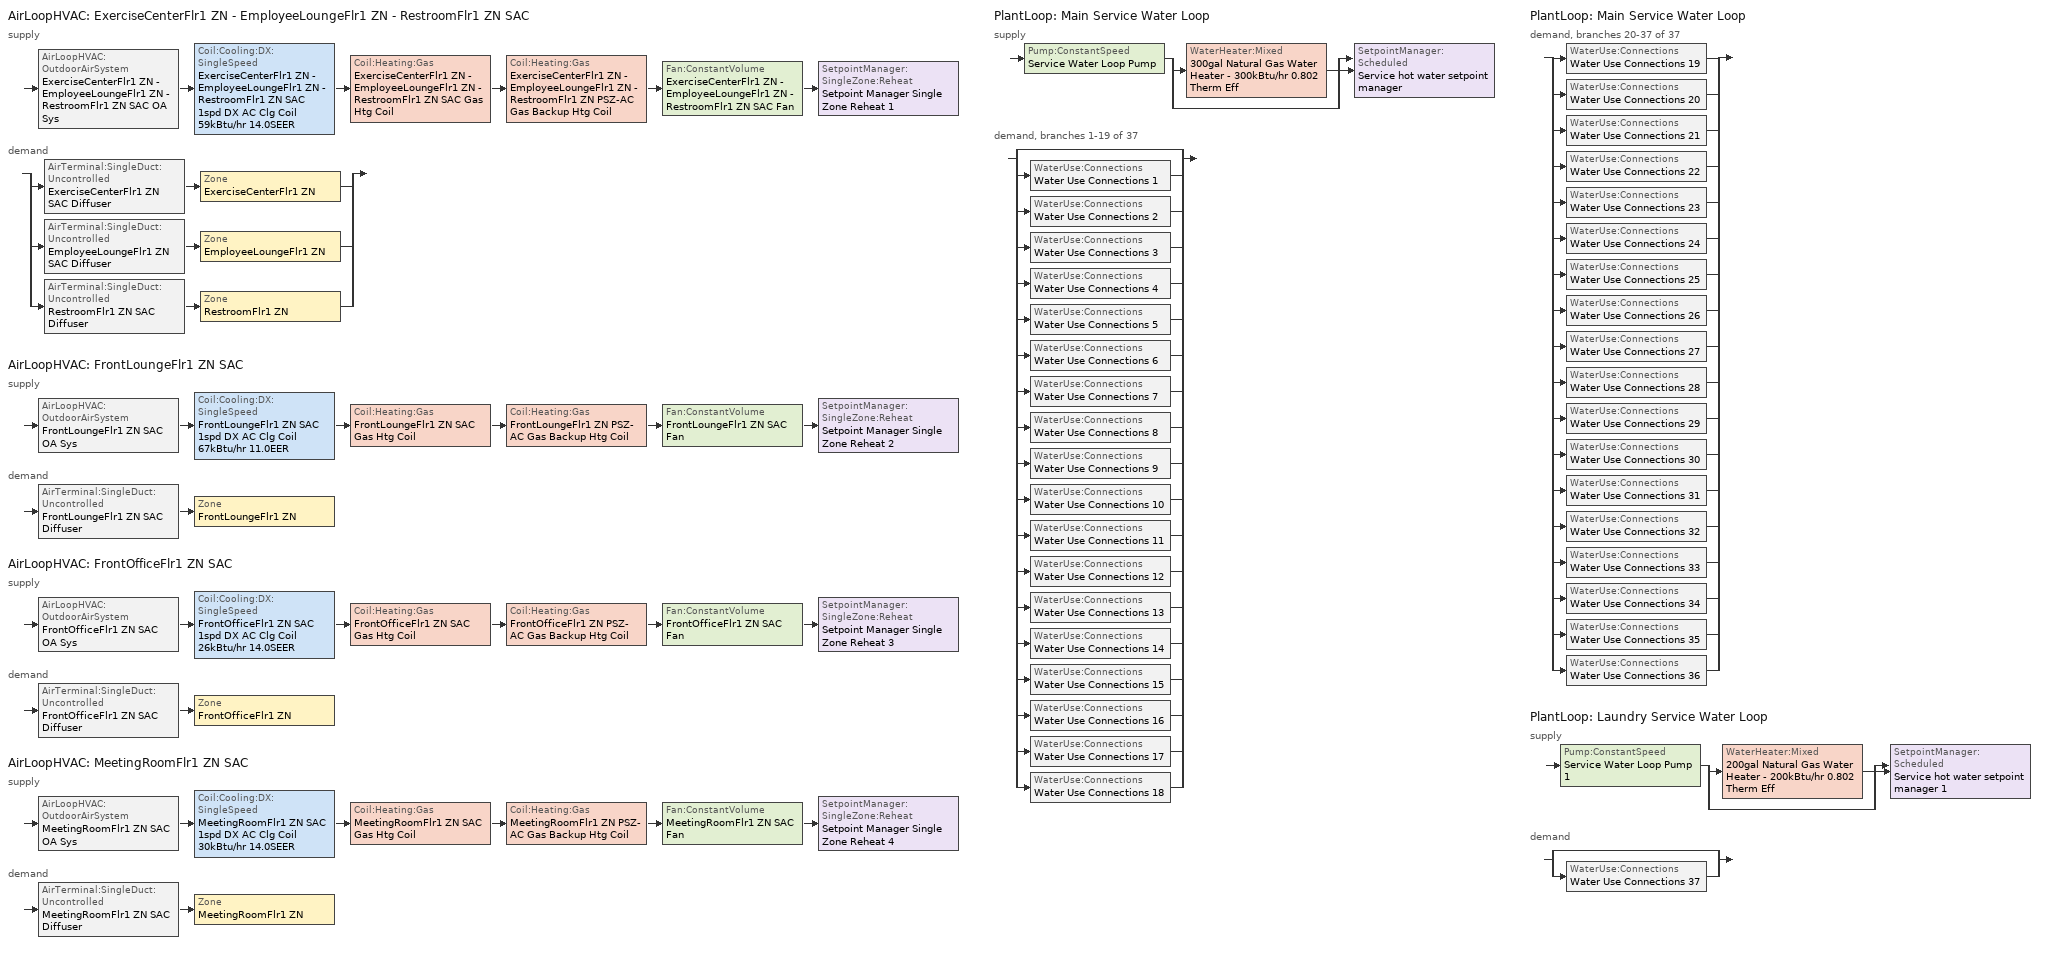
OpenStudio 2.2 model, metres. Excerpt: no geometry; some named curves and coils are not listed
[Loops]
AirLoopHVAC 'ExerciseCenterFlr1 ZN - EmployeeLoungeFlr1 ZN - RestroomFlr1 ZN SAC'
 supply: AirLoopHVAC:OutdoorAirSystem 'ExerciseCenterFlr1 ZN - EmployeeLoungeFlr1 ZN - RestroomFlr1 ZN SAC OA Sys' > Coil:Cooling:DX:SingleSpeed 'ExerciseCenterFlr1 ZN - EmployeeLoungeFlr1 ZN - RestroomFlr1 ZN SAC 1spd DX AC Clg Coil 59kBtu/hr 14.0SEER' > Coil:Heating:Gas 'ExerciseCenterFlr1 ZN - EmployeeLoungeFlr1 ZN - RestroomFlr1 ZN SAC Gas Htg Coil' > Coil:Heating:Gas 'ExerciseCenterFlr1 ZN - EmployeeLoungeFlr1 ZN - RestroomFlr1 ZN PSZ-AC Gas Backup Htg Coil' > Fan:ConstantVolume 'ExerciseCenterFlr1 ZN - EmployeeLoungeFlr1 ZN - RestroomFlr1 ZN SAC Fan' > SetpointManager:SingleZone:Reheat 'Setpoint Manager Single Zone Reheat 1'
 demand: split
  | AirTerminal:SingleDuct:Uncontrolled 'ExerciseCenterFlr1 ZN SAC Diffuser' > Zone 'ExerciseCenterFlr1 ZN'
  | AirTerminal:SingleDuct:Uncontrolled 'EmployeeLoungeFlr1 ZN SAC Diffuser' > Zone 'EmployeeLoungeFlr1 ZN'
  | AirTerminal:SingleDuct:Uncontrolled 'RestroomFlr1 ZN SAC Diffuser' > Zone 'RestroomFlr1 ZN'
AirLoopHVAC 'FrontLoungeFlr1 ZN SAC'
 supply: AirLoopHVAC:OutdoorAirSystem 'FrontLoungeFlr1 ZN SAC OA Sys' > Coil:Cooling:DX:SingleSpeed 'FrontLoungeFlr1 ZN SAC 1spd DX AC Clg Coil 67kBtu/hr 11.0EER' > Coil:Heating:Gas 'FrontLoungeFlr1 ZN SAC Gas Htg Coil' > Coil:Heating:Gas 'FrontLoungeFlr1 ZN PSZ-AC Gas Backup Htg Coil' > Fan:ConstantVolume 'FrontLoungeFlr1 ZN SAC Fan' > SetpointManager:SingleZone:Reheat 'Setpoint Manager Single Zone Reheat 2'
 demand: AirTerminal:SingleDuct:Uncontrolled 'FrontLoungeFlr1 ZN SAC Diffuser' > Zone 'FrontLoungeFlr1 ZN'
AirLoopHVAC 'FrontOfficeFlr1 ZN SAC'
 supply: AirLoopHVAC:OutdoorAirSystem 'FrontOfficeFlr1 ZN SAC OA Sys' > Coil:Cooling:DX:SingleSpeed 'FrontOfficeFlr1 ZN SAC 1spd DX AC Clg Coil 26kBtu/hr 14.0SEER' > Coil:Heating:Gas 'FrontOfficeFlr1 ZN SAC Gas Htg Coil' > Coil:Heating:Gas 'FrontOfficeFlr1 ZN PSZ-AC Gas Backup Htg Coil' > Fan:ConstantVolume 'FrontOfficeFlr1 ZN SAC Fan' > SetpointManager:SingleZone:Reheat 'Setpoint Manager Single Zone Reheat 3'
 demand: AirTerminal:SingleDuct:Uncontrolled 'FrontOfficeFlr1 ZN SAC Diffuser' > Zone 'FrontOfficeFlr1 ZN'
AirLoopHVAC 'MeetingRoomFlr1 ZN SAC'
 supply: AirLoopHVAC:OutdoorAirSystem 'MeetingRoomFlr1 ZN SAC OA Sys' > Coil:Cooling:DX:SingleSpeed 'MeetingRoomFlr1 ZN SAC 1spd DX AC Clg Coil 30kBtu/hr 14.0SEER' > Coil:Heating:Gas 'MeetingRoomFlr1 ZN SAC Gas Htg Coil' > Coil:Heating:Gas 'MeetingRoomFlr1 ZN PSZ-AC Gas Backup Htg Coil' > Fan:ConstantVolume 'MeetingRoomFlr1 ZN SAC Fan' > SetpointManager:SingleZone:Reheat 'Setpoint Manager Single Zone Reheat 4'
 demand: AirTerminal:SingleDuct:Uncontrolled 'MeetingRoomFlr1 ZN SAC Diffuser' > Zone 'MeetingRoomFlr1 ZN'
PlantLoop 'Main Service Water Loop'
 supply: Pump:ConstantSpeed 'Service Water Loop Pump' > split
  | WaterHeater:Mixed '300gal Natural Gas Water Heater - 300kBtu/hr 0.802 Therm Eff'
  | bypass
  join > SetpointManager:Scheduled 'Service hot water setpoint manager'
 demand, branches 1-19 of 37: split
  | bypass
  | WaterUse:Connections 'Water Use Connections 1'
  | WaterUse:Connections 'Water Use Connections 2'
  | WaterUse:Connections 'Water Use Connections 3'
  | WaterUse:Connections 'Water Use Connections 4'
  | WaterUse:Connections 'Water Use Connections 5'
  | WaterUse:Connections 'Water Use Connections 6'
  | WaterUse:Connections 'Water Use Connections 7'
  | WaterUse:Connections 'Water Use Connections 8'
  | WaterUse:Connections 'Water Use Connections 9'
  | WaterUse:Connections 'Water Use Connections 10'
  | WaterUse:Connections 'Water Use Connections 11'
  | WaterUse:Connections 'Water Use Connections 12'
  | WaterUse:Connections 'Water Use Connections 13'
  | WaterUse:Connections 'Water Use Connections 14'
  | WaterUse:Connections 'Water Use Connections 15'
  | WaterUse:Connections 'Water Use Connections 16'
  | WaterUse:Connections 'Water Use Connections 17'
  | WaterUse:Connections 'Water Use Connections 18'
PlantLoop 'Main Service Water Loop'
 demand, branches 20-37 of 37: split
  | WaterUse:Connections 'Water Use Connections 19'
  | WaterUse:Connections 'Water Use Connections 20'
  | WaterUse:Connections 'Water Use Connections 21'
  | WaterUse:Connections 'Water Use Connections 22'
  | WaterUse:Connections 'Water Use Connections 23'
  | WaterUse:Connections 'Water Use Connections 24'
  | WaterUse:Connections 'Water Use Connections 25'
  | WaterUse:Connections 'Water Use Connections 26'
  | WaterUse:Connections 'Water Use Connections 27'
  | WaterUse:Connections 'Water Use Connections 28'
  | WaterUse:Connections 'Water Use Connections 29'
  | WaterUse:Connections 'Water Use Connections 30'
  | WaterUse:Connections 'Water Use Connections 31'
  | WaterUse:Connections 'Water Use Connections 32'
  | WaterUse:Connections 'Water Use Connections 33'
  | WaterUse:Connections 'Water Use Connections 34'
  | WaterUse:Connections 'Water Use Connections 35'
  | WaterUse:Connections 'Water Use Connections 36'
PlantLoop 'Laundry Service Water Loop'
 supply: Pump:ConstantSpeed 'Service Water Loop Pump 1' > split
  | WaterHeater:Mixed '200gal Natural Gas Water Heater - 200kBtu/hr 0.802 Therm Eff'
  | bypass
  join > SetpointManager:Scheduled 'Service hot water setpoint manager 1'
 demand: split
  | bypass
  | WaterUse:Connections 'Water Use Connections 37'
[Sizing:Zone] Zone Cooling Design Supply Air Temperature Input Method=SupplyAirTemperature; Zone Cooling Design Supply Air Temperature {C}=14; Zone Cooling Design Supply Air Temperature Difference {deltaC}=11.11; Zone Heating Design Supply Air Temperature Input Method=SupplyAirTemperature; Zone Heating Design Supply Air Temperature {C}=50; Zone Heating Design Supply Air Temperature Difference {deltaC}=11.11; Zone Cooling Design Supply Air Humidity Ratio {kg-H2O/kg-air}=0.008; Zone Heating Design Supply Air Humidity Ratio {kg-H2O/kg-air}=0.008; Cooling Design Air Flow Method=DesignDay; Heating Design Air Flow Method=DesignDay; Account for Dedicated Outdoor Air System=No; Dedicated Outdoor Air System Control Strategy=NeutralSupplyAir; Dedicated Outdoor Air Low Setpoint Temperature for Design {C}=autosize; Dedicated Outdoor Air High Setpoint Temperature for Design {C}=autosize
EmployeeLoungeFlr1 ZN; ExerciseCenterFlr1 ZN; FrontLoungeFlr1 ZN; FrontOfficeFlr1 ZN; MeetingRoomFlr1 ZN; RestroomFlr1 ZN
[Zone equipment]
EmployeeLoungeFlr1 ZN: EmployeeLoungeFlr1 ZN SAC Diffuser
ExerciseCenterFlr1 ZN: ExerciseCenterFlr1 ZN SAC Diffuser
FrontLoungeFlr1 ZN: FrontLoungeFlr1 ZN SAC Diffuser
FrontOfficeFlr1 ZN: FrontOfficeFlr1 ZN SAC Diffuser
MeetingRoomFlr1 ZN: MeetingRoomFlr1 ZN SAC Diffuser
RestroomFlr1 ZN: RestroomFlr1 ZN SAC Diffuser
[Fan:ConstantVolume] Availability Schedule=Always On Discrete; Pressure Rise {Pa}=622.722; Maximum Flow Rate {m3/s}=AutoSize
Name | Fan Efficiency | Motor Efficiency
ExerciseCenterFlr1 ZN - EmployeeLoungeFlr1 ZN - RestroomFlr1 ZN SAC Fan; FrontOfficeFlr1 ZN SAC Fan; MeetingRoomFlr1 ZN SAC Fan | 0.55575 | 0.855
FrontLoungeFlr1 ZN SAC Fan | 0.56225 | 0.865
[Coil:Cooling:DX:SingleSpeed] Availability Schedule=Always On Discrete; Rated Sensible Heat Ratio=autosize; Rated Evaporator Fan Power Per Volume Flow Rate {W/(m3/s)}=773.3; Condenser Type=AirCooled; Evaporative Condenser Effectiveness=0; Evaporative Condenser Air Flow Rate {m3/s}=Autosize; Evaporative Condenser Pump Rated Power Consumption {W}=Autosize; Crankcase Heater Capacity {W}=0; Maximum Outdoor Dry-Bulb Temperature for Crankcase Heater Operation {C}=0; Basin Heater Capacity {W/K}=0; Basin Heater Setpoint Temperature {C}=10
Name | Rated Total Cooling Capacity {W} | Rated COP {W/W} | Rated Air Flow Rate {m3/s} | Total Cooling Capacity Function of Temperature Curve | Total Cooling Capacity Function of Flow Fraction Curve | Energy Input Ratio Function of Temperature Curve | Energy Input Ratio Function of Flow Fraction Curve | Part Load Fraction Correlation Curve
GuestRoom313 ZN PTAC 1spd DX AC Clg Coil 4kBtu/hr 11.9EER | autosize | 4.02571 | autosize | PSZ-Fine Storage DX Coil Cap-FT 23 | DX Coil Cap-FF 23 | PSZ-AC DX Coil EIR-FT 23 | Split DX Coil EIR-FF 23 | HPACCOOLPLFFPLR 23
GuestRoom314 ZN PTAC 1spd DX AC Clg Coil 11kBtu/hr 10.8EER | autosize | 3.65549 | autosize | PSZ-Fine Storage DX Coil Cap-FT 24 | DX Coil Cap-FF 24 | PSZ-AC DX Coil EIR-FT 24 | Split DX Coil EIR-FF 24 | HPACCOOLPLFFPLR 24
GuestRoom315_318 ZN PTAC 1spd DX AC Clg Coil 41kBtu/hr 9.5EER | autosize | 3.24143 | autosize | PSZ-Fine Storage DX Coil Cap-FT 25 | DX Coil Cap-FF 25 | PSZ-AC DX Coil EIR-FT 25 | Split DX Coil EIR-FF 25 | HPACCOOLPLFFPLR 25
GuestRoom319 ZN PTAC 1spd DX AC Clg Coil 5kBtu/hr 11.9EER | autosize | 4.02692 | autosize | PSZ-Fine Storage DX Coil Cap-FT 26 | DX Coil Cap-FF 26 | PSZ-AC DX Coil EIR-FT 26 | Split DX Coil EIR-FF 26 | HPACCOOLPLFFPLR 26
GuestRoom320_323 ZN PTAC 1spd DX AC Clg Coil 34kBtu/hr 9.5EER | autosize | 3.23647 | autosize | PSZ-Fine Storage DX Coil Cap-FT 27 | DX Coil Cap-FF 27 | PSZ-AC DX Coil EIR-FT 27 | Split DX Coil EIR-FF 27 | HPACCOOLPLFFPLR 27
GuestRoom324 ZN PTAC 1spd DX AC Clg Coil 3kBtu/hr 11.9EER | autosize | 4.02546 | autosize | PSZ-Fine Storage DX Coil Cap-FT 28 | DX Coil Cap-FF 28 | PSZ-AC DX Coil EIR-FT 28 | Split DX Coil EIR-FF 28 | HPACCOOLPLFFPLR 28
GuestRoom401 ZN PTAC 1spd DX AC Clg Coil 14kBtu/hr 9.9EER | autosize | 3.3542 | autosize | PSZ-Fine Storage DX Coil Cap-FT 29 | DX Coil Cap-FF 29 | PSZ-AC DX Coil EIR-FT 29 | Split DX Coil EIR-FF 29 | HPACCOOLPLFFPLR 29
GuestRoom402_405 ZN PTAC 1spd DX AC Clg Coil 14kBtu/hr 9.8EER | autosize | 3.32064 | autosize | PSZ-Fine Storage DX Coil Cap-FT 30 | DX Coil Cap-FF 30 | PSZ-AC DX Coil EIR-FT 30 | Split DX Coil EIR-FF 30 | HPACCOOLPLFFPLR 30
GuestRoom406_408 ZN PTAC 1spd DX AC Clg Coil 12kBtu/hr 10.5EER | autosize | 3.56141 | autosize | PSZ-Fine Storage DX Coil Cap-FT 31 | DX Coil Cap-FF 31 | PSZ-AC DX Coil EIR-FT 31 | Split DX Coil EIR-FF 31 | HPACCOOLPLFFPLR 31
GuestRoom409_412 ZN PTAC 1spd DX AC Clg Coil 39kBtu/hr 9.5EER | autosize | 3.2403 | autosize | PSZ-Fine Storage DX Coil Cap-FT 32 | DX Coil Cap-FF 32 | PSZ-AC DX Coil EIR-FT 32 | Split DX Coil EIR-FF 32 | HPACCOOLPLFFPLR 32
GuestRoom413 ZN PTAC 1spd DX AC Clg Coil 5kBtu/hr 11.9EER | autosize | 4.02651 | autosize | PSZ-Fine Storage DX Coil Cap-FT 33 | DX Coil Cap-FF 33 | PSZ-AC DX Coil EIR-FT 33 | Split DX Coil EIR-FF 33 | HPACCOOLPLFFPLR 33
GuestRoom414 ZN PTAC 1spd DX AC Clg Coil 5kBtu/hr 11.9EER | autosize | 4.02646 | autosize | PSZ-Fine Storage DX Coil Cap-FT 34 | DX Coil Cap-FF 34 | PSZ-AC DX Coil EIR-FT 34 | Split DX Coil EIR-FF 34 | HPACCOOLPLFFPLR 34
GuestRoom415_418 ZN PTAC 1spd DX AC Clg Coil 41kBtu/hr 9.5EER | autosize | 3.24135 | autosize | PSZ-Fine Storage DX Coil Cap-FT 35 | DX Coil Cap-FF 35 | PSZ-AC DX Coil EIR-FT 35 | Split DX Coil EIR-FF 35 | HPACCOOLPLFFPLR 35
GuestRoom419 ZN PTAC 1spd DX AC Clg Coil 11kBtu/hr 10.6EER | autosize | 3.57668 | autosize | PSZ-Fine Storage DX Coil Cap-FT 36 | DX Coil Cap-FF 36 | PSZ-AC DX Coil EIR-FT 36 | Split DX Coil EIR-FF 36 | HPACCOOLPLFFPLR 36
GuestRoom420_423 ZN PTAC 1spd DX AC Clg Coil 40kBtu/hr 9.5EER | autosize | 3.2406 | autosize | PSZ-Fine Storage DX Coil Cap-FT 37 | DX Coil Cap-FF 37 | PSZ-AC DX Coil EIR-FT 37 | Split DX Coil EIR-FF 37 | HPACCOOLPLFFPLR 37
GuestRoom424 ZN PTAC 1spd DX AC Clg Coil 12kBtu/hr 10.4EER | autosize | 3.5327 | autosize | PSZ-Fine Storage DX Coil Cap-FT 38 | DX Coil Cap-FF 38 | PSZ-AC DX Coil EIR-FT 38 | Split DX Coil EIR-FF 38 | HPACCOOLPLFFPLR 38
CorridorFlr1 ZN PTAC 1spd DX AC Clg Coil 9kBtu/hr 11.3EER | 2638 | 3.82725 | 0.13 | PSZ-Fine Storage DX Coil Cap-FT | DX Coil Cap-FF | PSZ-AC DX Coil EIR-FT | Split DX Coil EIR-FF | HPACCOOLPLFFPLR
CorridorFlr2 ZN PTAC 1spd DX AC Clg Coil 17kBtu/hr 9.5EER | autosize | 3.22363 | autosize | PSZ-Fine Storage DX Coil Cap-FT 1 | DX Coil Cap-FF 1 | PSZ-AC DX Coil EIR-FT 1 | Split DX Coil EIR-FF 1 | HPACCOOLPLFFPLR 1
CorridorFlr3 ZN PTAC 1spd DX AC Clg Coil 11kBtu/hr 10.7EER | autosize | 3.61125 | autosize | PSZ-Fine Storage DX Coil Cap-FT 2 | DX Coil Cap-FF 2 | PSZ-AC DX Coil EIR-FT 2 | Split DX Coil EIR-FF 2 | HPACCOOLPLFFPLR 2
CorridorFlr4 ZN PTAC 1spd DX AC Clg Coil 13kBtu/hr 10.0EER | autosize | 3.38085 | autosize | PSZ-Fine Storage DX Coil Cap-FT 3 | DX Coil Cap-FF 3 | PSZ-AC DX Coil EIR-FT 3 | Split DX Coil EIR-FF 3 | HPACCOOLPLFFPLR 3
ExerciseCenterFlr1 ZN - EmployeeLoungeFlr1 ZN - RestroomFlr1 ZN SAC 1spd DX AC Clg Coil 59kBtu/hr 14.0SEER | autosize | 3.8248 | autosize | CoilClgDXQRatio_fTwbToadbSI | CoilClgDXDblQRatio_fCFMRatio | CoilClgDXSEER13EER11EIRRatio_fTwbToadbSI | CoilClgDXDblEIRRatio_fCFMRatio | CoilClgDXSEEREIRRatio_fQFrac
FrontLoungeFlr1 ZN SAC 1spd DX AC Clg Coil 67kBtu/hr 11.0EER | autosize | 3.7754 | autosize | CoilClgDXQRatio_fTwbToadbSI 1 | CoilClgDXDblQRatio_fCFMRatio 1 | CoilClgDXEIRRatio_fTwbToadbSI | CoilClgDXDblEIRRatio_fCFMRatio 1 | CoilClgDXEIRRatio_fQFrac
FrontOfficeFlr1 ZN SAC 1spd DX AC Clg Coil 26kBtu/hr 14.0SEER | autosize | 3.8248 | autosize | CoilClgDXQRatio_fTwbToadbSI 2 | CoilClgDXDblQRatio_fCFMRatio 2 | CoilClgDXSEER13EER11EIRRatio_fTwbToadbSI 1 | CoilClgDXDblEIRRatio_fCFMRatio 2 | CoilClgDXSEEREIRRatio_fQFrac 1
MeetingRoomFlr1 ZN SAC 1spd DX AC Clg Coil 30kBtu/hr 14.0SEER | autosize | 3.8248 | autosize | CoilClgDXQRatio_fTwbToadbSI 3 | CoilClgDXDblQRatio_fCFMRatio 3 | CoilClgDXSEER13EER11EIRRatio_fTwbToadbSI 2 | CoilClgDXDblEIRRatio_fCFMRatio 3 | CoilClgDXSEEREIRRatio_fQFrac 2
[ZoneHVAC:PackagedTerminalAirConditioner]
GuestRoom101 ZN PTAC: Availability Schedule=Always On Discrete; Supply Air Flow Rate During Cooling Operation {m3/s}=Autosize; Supply Air Flow Rate During Heating Operation {m3/s}=Autosize; Supply Air Flow Rate When No Cooling or Heating is Needed {m3/s}=Autosize; Outdoor Air Flow Rate During Cooling Operation {m3/s}=Autosize; Outdoor Air Flow Rate During Heating Operation {m3/s}=Autosize; Outdoor Air Flow Rate When No Cooling or Heating is Needed {m3/s}=Autosize; Supply Air Fan=GuestRoom101 ZN PTAC Fan; Heating Coil=GuestRoom101 ZN PTAC Electric Htg Coil; Cooling Coil=GuestRoom101 ZN PTAC 1spd DX AC Clg Coil 2kBtu/hr 11.9EER; Fan Placement=DrawThrough; Supply Air Fan Operating Mode Schedule=Always On Discrete
[AirLoopHVAC] Design Supply Air Flow Rate {m3/s}=AutoSize
Name | Availability Schedule | Availability Manager
ExerciseCenterFlr1 ZN - EmployeeLoungeFlr1 ZN - RestroomFlr1 ZN SAC | SmallHotel Split-AC Operation | Availability Manager Night Cycle 1
FrontLoungeFlr1 ZN SAC | SmallHotel Split-AC Operation | Availability Manager Night Cycle 2
FrontOfficeFlr1 ZN SAC; MeetingRoomFlr1 ZN SAC | Always On Discrete
[Sizing:System] Type of Load to Size On=Sensible; Design Outdoor Air Flow Rate {m3/s}=Autosize; Minimum System Air Flow Ratio=1; Preheat Design Temperature {C}=7; Preheat Design Humidity Ratio {kg-H2O/kg-Air}=0.008; Precool Design Temperature {C}=11; Precool Design Humidity Ratio {kg-H2O/kg-Air}=0.008; Central Cooling Design Supply Air Temperature {C}=12; Central Heating Design Supply Air Temperature {C}=50; Sizing Option=NonCoincident; 100% Outdoor Air in Cooling=No; 100% Outdoor Air in Heating=No; Central Cooling Design Supply Air Humidity Ratio {kg-H2O/kg-Air}=0.008; Central Heating Design Supply Air Humidity Ratio {kg-H2O/kg-Air}=0.008; Cooling Design Air Flow Method=DesignDay; Cooling Design Air Flow Rate {m3/s}=0; Heating Design Air Flow Method=DesignDay; Heating Design Air Flow Rate {m3/s}=0; System Outdoor Air Method=ZoneSum; Zone Maximum Outdoor Air Fraction=1; Cooling Supply Air Flow Rate Per Floor Area {m3/s-m2}=0.00996765; Cooling Fraction of Autosized Cooling Supply Air Flow Rate=1; Cooling Supply Air Flow Rate Per Unit Cooling Capacity {m3/s-W}=3.94755e-05; Heating Supply Air Flow Rate Per Floor Area {m3/s-m2}=0.00996765; Heating Fraction of Autosized Heating Supply Air Flow Rate=1; Heating Fraction of Autosized Cooling Supply Air Flow Rate=1; Heating Supply Air Flow Rate Per Unit Heating Capacity {m3/s-W}=3.15882e-05; Cooling Design Capacity Method=CoolingDesignCapacity; Cooling Design Capacity {W}=autosize; Cooling Design Capacity Per Floor Area {W/m2}=234.7; Fraction of Autosized Cooling Design Capacity=1; Heating Design Capacity Method=HeatingDesignCapacity; Heating Design Capacity {W}=autosize; Heating Design Capacity Per Floor Area {W/m2}=157; Fraction of Autosized Heating Design Capacity=1; Central Cooling Capacity Control Method=OnOff
ExerciseCenterFlr1 ZN - EmployeeLoungeFlr1 ZN - RestroomFlr1 ZN SAC; FrontLoungeFlr1 ZN SAC; FrontOfficeFlr1 ZN SAC; MeetingRoomFlr1 ZN SAC
[SetpointManager:SingleZone:Reheat] Minimum Supply Air Temperature {C}=13; Maximum Supply Air Temperature {C}=45
Name | Control Zone
Setpoint Manager Single Zone Reheat 1 | ExerciseCenterFlr1 ZN
Setpoint Manager Single Zone Reheat 2 | FrontLoungeFlr1 ZN
Setpoint Manager Single Zone Reheat 3 | FrontOfficeFlr1 ZN
Setpoint Manager Single Zone Reheat 4 | MeetingRoomFlr1 ZN
[Coil:Heating:Gas] Availability Schedule=Always On Discrete; Gas Burner Efficiency=0.8; Nominal Capacity {W}=AutoSize; Parasitic Electric Load {W}=0; Parasitic Gas Load {W}=0
Name | Part Load Fraction Correlation Curve
ExerciseCenterFlr1 ZN - EmployeeLoungeFlr1 ZN - RestroomFlr1 ZN SAC Gas Htg Coil | Curve Cubic 1
ExerciseCenterFlr1 ZN - EmployeeLoungeFlr1 ZN - RestroomFlr1 ZN PSZ-AC Gas Backup Htg Coil; FrontLoungeFlr1 ZN PSZ-AC Gas Backup Htg Coil; FrontOfficeFlr1 ZN PSZ-AC Gas Backup Htg Coil; MeetingRoomFlr1 ZN PSZ-AC Gas Backup Htg Coil
FrontLoungeFlr1 ZN SAC Gas Htg Coil | Curve Cubic 2
FrontOfficeFlr1 ZN SAC Gas Htg Coil | Curve Cubic 3
MeetingRoomFlr1 ZN SAC Gas Htg Coil | Curve Cubic 4
[Controller:OutdoorAir] Minimum Outdoor Air Flow Rate {m3/s}=autosize; Maximum Outdoor Air Flow Rate {m3/s}=Autosize; Economizer Control Type=NoEconomizer; Economizer Control Action Type=ModulateFlow; Economizer Maximum Limit Dry-Bulb Temperature {C}=28; Economizer Maximum Limit Enthalpy {J/kg}=64000; Economizer Minimum Limit Dry-Bulb Temperature {C}=-100; Lockout Type=NoLockout; Minimum Limit Type=FixedMinimum; Minimum Outdoor Air Schedule=Always On Discrete; High Humidity Control=No
Name | Maximum Fraction of Outdoor Air Schedule | Controller Mechanical Ventilation | Heat Recovery Bypass Control Type
ExerciseCenterFlr1 ZN - EmployeeLoungeFlr1 ZN - RestroomFlr1 ZN SAC OA Sys Controller | HotelSmall SAC_Econ_MaxOAFrac_Sch | Controller Mechanical Ventilation 1 | BypassWhenWithinEconomizerLimits
FrontLoungeFlr1 ZN SAC OA Sys Controller | FrontLoungeFlr1ZNSACmaxOASch | Controller Mechanical Ventilation 2 | BypassWhenOAFlowGreaterThanMinimum
FrontOfficeFlr1 ZN SAC OA Sys Controller | FrontOfficeFlr1ZNSACmaxOASch | Controller Mechanical Ventilation 3 | BypassWhenWithinEconomizerLimits
MeetingRoomFlr1 ZN SAC OA Sys Controller | MeetingRoomFlr1ZNSACmaxOASch | Controller Mechanical Ventilation 4 | BypassWhenWithinEconomizerLimits
[Controller:MechanicalVentilation] Availability Schedule=Always On Discrete; System Outdoor Air Method=ZoneSum
Controller Mechanical Ventilation 1; Controller Mechanical Ventilation 2; Controller Mechanical Ventilation 3; Controller Mechanical Ventilation 4
[AirLoopHVAC:OutdoorAirSystem]
Name | Controller
ExerciseCenterFlr1 ZN - EmployeeLoungeFlr1 ZN - RestroomFlr1 ZN SAC OA Sys | ExerciseCenterFlr1 ZN - EmployeeLoungeFlr1 ZN - RestroomFlr1 ZN SAC OA Sys Controller
FrontLoungeFlr1 ZN SAC OA Sys | FrontLoungeFlr1 ZN SAC OA Sys Controller
FrontOfficeFlr1 ZN SAC OA Sys | FrontOfficeFlr1 ZN SAC OA Sys Controller
MeetingRoomFlr1 ZN SAC OA Sys | MeetingRoomFlr1 ZN SAC OA Sys Controller
[AirTerminal:SingleDuct:Uncontrolled] Availability Schedule=Always On Discrete; Maximum Air Flow Rate {m3/s}=AutoSize
ExerciseCenterFlr1 ZN SAC Diffuser; EmployeeLoungeFlr1 ZN SAC Diffuser; RestroomFlr1 ZN SAC Diffuser; FrontLoungeFlr1 ZN SAC Diffuser; FrontOfficeFlr1 ZN SAC Diffuser; MeetingRoomFlr1 ZN SAC Diffuser
[PlantLoop] Glycol Concentration=0; Maximum Loop Temperature {C}=60; Minimum Loop Temperature {C}=10; Plant Loop Volume {m3}=Autocalculate; Load Distribution Scheme=Optimal
Main Service Water Loop; Laundry Service Water Loop
[Sizing:Plant] Loop Type=Heating; Design Loop Exit Temperature {C}=60; Loop Design Temperature Difference {deltaC}=5; Sizing Option=NonCoincident; Zone Timesteps in Averaging Window=1; Coincident Sizing Factor Mode=None
Main Service Water Loop; Laundry Service Water Loop
[SetpointManager:Scheduled] Control Variable=Temperature
Name | Schedule
Service hot water setpoint manager | Service Water Loop Temp - 140F
Service hot water setpoint manager 1 | Service Water Loop Temp - 140F 1
[Pump:ConstantSpeed] Rated Flow Rate {m3/s}=autosize; Rated Power Consumption {W}=autosize; Motor Efficiency=0.7; Fraction of Motor Inefficiencies to Fluid Stream=0; Pump Control Type=Intermittent
Name | Rated Pump Head {Pa}
Service Water Loop Pump | 29891
Service Water Loop Pump 1 | 0.001
[WaterHeater:Mixed] Deadband Temperature Difference {deltaC}=2; Maximum Temperature Limit {C}=82.2222; Heater Control Type=Cycle; Heater Fuel Type=NaturalGas; Off Cycle Parasitic Fuel Consumption Rate {W}=19.9992; Off Cycle Parasitic Fuel Type=NaturalGas; Off Cycle Parasitic Heat Fraction to Tank=0.8; On Cycle Parasitic Fuel Consumption Rate {W}=19.9992; On Cycle Parasitic Fuel Type=NaturalGas; On Cycle Parasitic Heat Fraction to Tank=0; Ambient Temperature Indicator=Schedule; Use Side Effectiveness=1; Source Side Effectiveness=1; Use Side Design Flow Rate {m3/s}=autosize; Source Side Design Flow Rate {m3/s}=autosize; Indirect Water Heating Recovery Time {hr}=1.5
Name | Tank Volume {m3} | Setpoint Temperature Schedule | Heater Maximum Capacity {W} | Heater Thermal Efficiency | Ambient Temperature Schedule | Off Cycle Loss Coefficient to Ambient Temperature {W/K} | On Cycle Loss Coefficient to Ambient Temperature {W/K}
300gal Natural Gas Water Heater - 300kBtu/hr 0.802 Therm Eff | 1.13562 | Service Water Loop Temp - 140F | 87921.3 | 0.801768 | Water Heater Ambient Temp Schedule - 70F | 3.99709 | 3.99709
200gal Natural Gas Water Heater - 200kBtu/hr 0.802 Therm Eff | 0.757082 | Service Water Loop Temp - 140F 1 | 58614.2 | 0.80194 | Water Heater Ambient Temp Schedule - 70F 1 | 2.92445 | 2.92445
[WaterUse:Connections]
Name | Water Use Equipment Name 1
Water Use Connections 1 | Guestroom103 Service Water Use 0.04gal/min
Water Use Connections 2 | Guestroom104 Service Water Use 0.04gal/min
Water Use Connections 3 | Guestroom105 Service Water Use 0.04gal/min
Water Use Connections 4 | Guestroom202_205 Service Water Use 0.15gal/min
Water Use Connections 5 | Guestroom206_208 Service Water Use 0.12gal/min
Water Use Connections 6 | Guestroom209_212 Service Water Use 0.15gal/min
Water Use Connections 7 | Guestroom213 Service Water Use 0.04gal/min
Water Use Connections 8 | Guestroom214 Service Water Use 0.04gal/min
Water Use Connections 9 | Guestroom219 Service Water Use 0.04gal/min
Water Use Connections 10 | Guestroom220_223 Service Water Use 0.15gal/min
Water Use Connections 11 | Guestroom224 Service Water Use 0.04gal/min
Water Use Connections 12 | Guestroom309_312 Service Water Use 0.15gal/min
Water Use Connections 13 | Guestroom314 Service Water Use 0.04gal/min
Water Use Connections 14 | Guestroom315_318 Service Water Use 0.15gal/min
Water Use Connections 15 | Guestroom320_323 Service Water Use 0.15gal/min
Water Use Connections 16 | Guestroom101 Service Water Use 0.04gal/min
Water Use Connections 17 | Guestroom102 Service Water Use 0.04gal/min
Water Use Connections 18 | Guestroom201 Service Water Use 0.04gal/min
Water Use Connections 19 | Guestroom215_218 Service Water Use 0.15gal/min
Water Use Connections 20 | Guestroom301 Service Water Use 0.04gal/min
Water Use Connections 21 | Guestroom302_305 Service Water Use 0.15gal/min
Water Use Connections 22 | Guestroom306_308 Service Water Use 0.12gal/min
Water Use Connections 23 | Guestroom313 Service Water Use 0.04gal/min
Water Use Connections 24 | Guestroom319 Service Water Use 0.04gal/min
Water Use Connections 25 | Guestroom324 Service Water Use 0.04gal/min
Water Use Connections 26 | Guestroom401 Service Water Use 0.04gal/min
Water Use Connections 27 | Guestroom409_412 Service Water Use 0.15gal/min
Water Use Connections 28 | Guestroom415_418 Service Water Use 0.15gal/min
Water Use Connections 29 | Guestroom419 Service Water Use 0.04gal/min
Water Use Connections 30 | Guestroom420_423 Service Water Use 0.15gal/min
Water Use Connections 31 | Guestroom424 Service Water Use 0.04gal/min
Water Use Connections 32 | Guestroom402_405 Service Water Use 0.15gal/min
Water Use Connections 33 | Guestroom406_408 Service Water Use 0.12gal/min
Water Use Connections 34 | Guestroom413 Service Water Use 0.04gal/min
Water Use Connections 35 | Guestroom414 Service Water Use 0.04gal/min
Water Use Connections 36 | Laundryroomflr1 Service Water Use 1.12gal/min
Water Use Connections 37 | Laundry Service Water Use 2.05gal/min
[WaterUse:Equipment:Definition]
Name | Peak Flow Rate {m3/s} | Target Temperature Schedule | Sensible Fraction Schedule | Latent Fraction Schedule
Guestroom103 Service Water Use Def 0.04gal/min | 2.3345e-06 | Schedule Ruleset 5 | Schedule Ruleset 3 | Schedule Ruleset 4
Guestroom104 Service Water Use Def 0.04gal/min | 2.33434e-06 | Schedule Ruleset 8 | Schedule Ruleset 6 | Schedule Ruleset 7
Guestroom105 Service Water Use Def 0.04gal/min | 2.33434e-06 | Schedule Ruleset 11 | Schedule Ruleset 9 | Schedule Ruleset 10
Guestroom202_205 Service Water Use Def 0.15gal/min | 9.33801e-06 | Schedule Ruleset 14 | Schedule Ruleset 12 | Schedule Ruleset 13
Guestroom206_208 Service Water Use Def 0.12gal/min | 7.54224e-06 | Schedule Ruleset 17 | Schedule Ruleset 15 | Schedule Ruleset 16
Guestroom209_212 Service Water Use Def 0.15gal/min | 9.33801e-06 | Schedule Ruleset 20 | Schedule Ruleset 18 | Schedule Ruleset 19
Guestroom213 Service Water Use Def 0.04gal/min | 2.3345e-06 | Schedule Ruleset 23 | Schedule Ruleset 21 | Schedule Ruleset 22
Guestroom214 Service Water Use Def 0.04gal/min | 2.33434e-06 | Schedule Ruleset 26 | Schedule Ruleset 24 | Schedule Ruleset 25
Guestroom219 Service Water Use Def 0.04gal/min | 2.33434e-06 | Schedule Ruleset 29 | Schedule Ruleset 27 | Schedule Ruleset 28
Guestroom220_223 Service Water Use Def 0.15gal/min | 9.33735e-06 | Schedule Ruleset 32 | Schedule Ruleset 30 | Schedule Ruleset 31
Guestroom224 Service Water Use Def 0.04gal/min | 2.33434e-06 | Schedule Ruleset 35 | Schedule Ruleset 33 | Schedule Ruleset 34
Guestroom309_312 Service Water Use Def 0.15gal/min | 9.33801e-06 | Schedule Ruleset 38 | Schedule Ruleset 36 | Schedule Ruleset 37
Guestroom314 Service Water Use Def 0.04gal/min | 2.33434e-06 | Schedule Ruleset 41 | Schedule Ruleset 39 | Schedule Ruleset 40
Guestroom315_318 Service Water Use Def 0.15gal/min | 9.33735e-06 | Schedule Ruleset 44 | Schedule Ruleset 42 | Schedule Ruleset 43
Guestroom320_323 Service Water Use Def 0.15gal/min | 9.33735e-06 | Schedule Ruleset 47 | Schedule Ruleset 45 | Schedule Ruleset 46
Guestroom101 Service Water Use Def 0.04gal/min | 2.3345e-06 | Schedule Ruleset 50 | Schedule Ruleset 48 | Schedule Ruleset 49
Guestroom102 Service Water Use Def 0.04gal/min | 2.3345e-06 | Schedule Ruleset 53 | Schedule Ruleset 51 | Schedule Ruleset 52
Guestroom201 Service Water Use Def 0.04gal/min | 2.3345e-06 | Schedule Ruleset 56 | Schedule Ruleset 54 | Schedule Ruleset 55
Guestroom215_218 Service Water Use Def 0.15gal/min | 9.33735e-06 | Schedule Ruleset 59 | Schedule Ruleset 57 | Schedule Ruleset 58
Guestroom301 Service Water Use Def 0.04gal/min | 2.3345e-06 | Schedule Ruleset 62 | Schedule Ruleset 60 | Schedule Ruleset 61
Guestroom302_305 Service Water Use Def 0.15gal/min | 9.33801e-06 | Schedule Ruleset 65 | Schedule Ruleset 63 | Schedule Ruleset 64
Guestroom306_308 Service Water Use Def 0.12gal/min | 7.54224e-06 | Schedule Ruleset 68 | Schedule Ruleset 66 | Schedule Ruleset 67
Guestroom313 Service Water Use Def 0.04gal/min | 2.3345e-06 | Schedule Ruleset 71 | Schedule Ruleset 69 | Schedule Ruleset 70
Guestroom319 Service Water Use Def 0.04gal/min | 2.33434e-06 | Schedule Ruleset 74 | Schedule Ruleset 72 | Schedule Ruleset 73
Guestroom324 Service Water Use Def 0.04gal/min | 2.33434e-06 | Schedule Ruleset 77 | Schedule Ruleset 75 | Schedule Ruleset 76
Guestroom401 Service Water Use Def 0.04gal/min | 2.3345e-06 | Schedule Ruleset 80 | Schedule Ruleset 78 | Schedule Ruleset 79
Guestroom409_412 Service Water Use Def 0.15gal/min | 9.33801e-06 | Schedule Ruleset 83 | Schedule Ruleset 81 | Schedule Ruleset 82
Guestroom415_418 Service Water Use Def 0.15gal/min | 9.33735e-06 | Schedule Ruleset 86 | Schedule Ruleset 84 | Schedule Ruleset 85
Guestroom419 Service Water Use Def 0.04gal/min | 2.33434e-06 | Schedule Ruleset 89 | Schedule Ruleset 87 | Schedule Ruleset 88
Guestroom420_423 Service Water Use Def 0.15gal/min | 9.33735e-06 | Schedule Ruleset 92 | Schedule Ruleset 90 | Schedule Ruleset 91
Guestroom424 Service Water Use Def 0.04gal/min | 2.33434e-06 | Schedule Ruleset 95 | Schedule Ruleset 93 | Schedule Ruleset 94
Guestroom402_405 Service Water Use Def 0.15gal/min | 9.33801e-06 | Schedule Ruleset 98 | Schedule Ruleset 96 | Schedule Ruleset 97
Guestroom406_408 Service Water Use Def 0.12gal/min | 7.54224e-06 | Schedule Ruleset 101 | Schedule Ruleset 99 | Schedule Ruleset 100
Guestroom413 Service Water Use Def 0.04gal/min | 2.3345e-06 | Schedule Ruleset 104 | Schedule Ruleset 102 | Schedule Ruleset 103
Guestroom414 Service Water Use Def 0.04gal/min | 2.33434e-06 | Schedule Ruleset 107 | Schedule Ruleset 105 | Schedule Ruleset 106
Laundryroomflr1 Service Water Use Def 1.12gal/min | 7.09765e-05 | Schedule Ruleset 110 | Schedule Ruleset 108 | Schedule Ruleset 109
Laundry Service Water Use Def 2.05gal/min | 0.000129335 | Mixed Water At Faucet Temp - 180F | Fraction Sensible - 0.2 | Fraction Latent - 0.05
[WaterUse:Equipment]
Name | Water Use Equipment Definition | Flow Rate Fraction Schedule
Guestroom103 Service Water Use 0.04gal/min | Guestroom103 Service Water Use Def 0.04gal/min | HotelSmall GuestRoom_SHW_Sch
Guestroom104 Service Water Use 0.04gal/min | Guestroom104 Service Water Use Def 0.04gal/min | HotelSmall GuestRoom_SHW_Sch
Guestroom105 Service Water Use 0.04gal/min | Guestroom105 Service Water Use Def 0.04gal/min | HotelSmall GuestRoom_SHW_Sch
Guestroom202_205 Service Water Use 0.15gal/min | Guestroom202_205 Service Water Use Def 0.15gal/min | HotelSmall GuestRoom_SHW_Sch
Guestroom206_208 Service Water Use 0.12gal/min | Guestroom206_208 Service Water Use Def 0.12gal/min | HotelSmall GuestRoom_SHW_Sch
Guestroom209_212 Service Water Use 0.15gal/min | Guestroom209_212 Service Water Use Def 0.15gal/min | HotelSmall GuestRoom_SHW_Sch
Guestroom213 Service Water Use 0.04gal/min | Guestroom213 Service Water Use Def 0.04gal/min | HotelSmall GuestRoom_SHW_Sch
Guestroom214 Service Water Use 0.04gal/min | Guestroom214 Service Water Use Def 0.04gal/min | HotelSmall GuestRoom_SHW_Sch
Guestroom219 Service Water Use 0.04gal/min | Guestroom219 Service Water Use Def 0.04gal/min | HotelSmall GuestRoom_SHW_Sch
Guestroom220_223 Service Water Use 0.15gal/min | Guestroom220_223 Service Water Use Def 0.15gal/min | HotelSmall GuestRoom_SHW_Sch
Guestroom224 Service Water Use 0.04gal/min | Guestroom224 Service Water Use Def 0.04gal/min | HotelSmall GuestRoom_SHW_Sch
Guestroom309_312 Service Water Use 0.15gal/min | Guestroom309_312 Service Water Use Def 0.15gal/min | HotelSmall GuestRoom_SHW_Sch
Guestroom314 Service Water Use 0.04gal/min | Guestroom314 Service Water Use Def 0.04gal/min | HotelSmall GuestRoom_SHW_Sch
Guestroom315_318 Service Water Use 0.15gal/min | Guestroom315_318 Service Water Use Def 0.15gal/min | HotelSmall GuestRoom_SHW_Sch
Guestroom320_323 Service Water Use 0.15gal/min | Guestroom320_323 Service Water Use Def 0.15gal/min | HotelSmall GuestRoom_SHW_Sch
Guestroom101 Service Water Use 0.04gal/min | Guestroom101 Service Water Use Def 0.04gal/min | HotelSmall AlwaysOff
Guestroom102 Service Water Use 0.04gal/min | Guestroom102 Service Water Use Def 0.04gal/min | HotelSmall AlwaysOff
Guestroom201 Service Water Use 0.04gal/min | Guestroom201 Service Water Use Def 0.04gal/min | HotelSmall AlwaysOff
Guestroom215_218 Service Water Use 0.15gal/min | Guestroom215_218 Service Water Use Def 0.15gal/min | HotelSmall AlwaysOff
Guestroom301 Service Water Use 0.04gal/min | Guestroom301 Service Water Use Def 0.04gal/min | HotelSmall AlwaysOff
Guestroom302_305 Service Water Use 0.15gal/min | Guestroom302_305 Service Water Use Def 0.15gal/min | HotelSmall AlwaysOff
Guestroom306_308 Service Water Use 0.12gal/min | Guestroom306_308 Service Water Use Def 0.12gal/min | HotelSmall AlwaysOff
Guestroom313 Service Water Use 0.04gal/min | Guestroom313 Service Water Use Def 0.04gal/min | HotelSmall AlwaysOff
Guestroom319 Service Water Use 0.04gal/min | Guestroom319 Service Water Use Def 0.04gal/min | HotelSmall AlwaysOff
Guestroom324 Service Water Use 0.04gal/min | Guestroom324 Service Water Use Def 0.04gal/min | HotelSmall AlwaysOff
Guestroom401 Service Water Use 0.04gal/min | Guestroom401 Service Water Use Def 0.04gal/min | HotelSmall GuestRoom_SHW_Sch
Guestroom409_412 Service Water Use 0.15gal/min | Guestroom409_412 Service Water Use Def 0.15gal/min | HotelSmall GuestRoom_SHW_Sch
Guestroom415_418 Service Water Use 0.15gal/min | Guestroom415_418 Service Water Use Def 0.15gal/min | HotelSmall GuestRoom_SHW_Sch
Guestroom419 Service Water Use 0.04gal/min | Guestroom419 Service Water Use Def 0.04gal/min | HotelSmall GuestRoom_SHW_Sch
Guestroom420_423 Service Water Use 0.15gal/min | Guestroom420_423 Service Water Use Def 0.15gal/min | HotelSmall GuestRoom_SHW_Sch
Guestroom424 Service Water Use 0.04gal/min | Guestroom424 Service Water Use Def 0.04gal/min | HotelSmall GuestRoom_SHW_Sch
Guestroom402_405 Service Water Use 0.15gal/min | Guestroom402_405 Service Water Use Def 0.15gal/min | HotelSmall AlwaysOff
Guestroom406_408 Service Water Use 0.12gal/min | Guestroom406_408 Service Water Use Def 0.12gal/min | HotelSmall AlwaysOff
Guestroom413 Service Water Use 0.04gal/min | Guestroom413 Service Water Use Def 0.04gal/min | HotelSmall AlwaysOff
Guestroom414 Service Water Use 0.04gal/min | Guestroom414 Service Water Use Def 0.04gal/min | HotelSmall AlwaysOff
Laundryroomflr1 Service Water Use 1.12gal/min | Laundryroomflr1 Service Water Use Def 1.12gal/min | HotelSmall LaundryRoom_SHW_Sch
Laundry Service Water Use 2.05gal/min | Laundry Service Water Use Def 2.05gal/min | HotelSmall LaundryRoom_SHW_Sch
[AvailabilityManager:NightCycle] Control Type=CycleOnAny; Thermostat Tolerance {deltaC}=1; Cycling Run Time {s}=3600
Availability Manager Night Cycle 1; Availability Manager Night Cycle 2
[EnergyManagementSystem:Sensor] Output Variable or Output Meter=System Node Setpoint Temperature
Name | Output Variable or Output Meter Index Key
FrontLoungeFlr1ZNSACDATRqd | Node 163
FrontOfficeFlr1ZNSACDATRqd | Node 175
MeetingRoomFlr1ZNSACDATRqd | Node 187
[EnergyManagementSystem:InternalVariable] Internal Data Type=Outdoor Air Controller Minimum Mass Flow Rate
Name | Internal Data Index Key
FrontLoungeFlr1ZNSACOADesignMass | FrontLoungeFlr1 ZN SAC OA Sys Controller
FrontOfficeFlr1ZNSACOADesignMass | FrontOfficeFlr1 ZN SAC OA Sys Controller
MeetingRoomFlr1ZNSACOADesignMass | MeetingRoomFlr1 ZN SAC OA Sys Controller
[Schedule:Ruleset]
HotelSmall AlwaysOff: Default Day Schedule=HotelSmall AlwaysOff Default; Summer Design Day Schedule=HotelSmall AlwaysOff Summer Design Day; Winter Design Day Schedule=HotelSmall AlwaysOff Winter Design Day
SmallHotel Split-AC Operation: Default Day Schedule=SmallHotel Split-AC Operation Default
HotelSmall SAC_Econ_MaxOAFrac_Sch: Default Day Schedule=HotelSmall SAC_Econ_MaxOAFrac_Sch Default; Summer Design Day Schedule=HotelSmall SAC_Econ_MaxOAFrac_Sch Summer Design Day; Winter Design Day Schedule=HotelSmall SAC_Econ_MaxOAFrac_Sch Winter Design Day
Service Water Loop Temp - 140F: Default Day Schedule=Service Water Loop Temp - 140F Default
Water Heater Ambient Temp Schedule - 70F: Default Day Schedule=Water Heater Ambient Temp Schedule - 70F Default
Schedule Ruleset 3: Default Day Schedule=Schedule Day 91
Schedule Ruleset 4: Default Day Schedule=Schedule Day 92
Schedule Ruleset 5: Default Day Schedule=Schedule Day 93
HotelSmall GuestRoom_SHW_Sch: Default Day Schedule=HotelSmall GuestRoom_SHW_Sch Default; Summer Design Day Schedule=HotelSmall GuestRoom_SHW_Sch Summer Design Day; Winter Design Day Schedule=HotelSmall GuestRoom_SHW_Sch Winter Design Day
Schedule Ruleset 6: Default Day Schedule=Schedule Day 96
Schedule Ruleset 7: Default Day Schedule=Schedule Day 97
Schedule Ruleset 8: Default Day Schedule=Schedule Day 98
Schedule Ruleset 9: Default Day Schedule=Schedule Day 99
Schedule Ruleset 10: Default Day Schedule=Schedule Day 100
Schedule Ruleset 11: Default Day Schedule=Schedule Day 101
Schedule Ruleset 12: Default Day Schedule=Schedule Day 102
Schedule Ruleset 13: Default Day Schedule=Schedule Day 103
Schedule Ruleset 14: Default Day Schedule=Schedule Day 104
Schedule Ruleset 15: Default Day Schedule=Schedule Day 105
Schedule Ruleset 16: Default Day Schedule=Schedule Day 106
Schedule Ruleset 17: Default Day Schedule=Schedule Day 107
Schedule Ruleset 18: Default Day Schedule=Schedule Day 108
Schedule Ruleset 19: Default Day Schedule=Schedule Day 109
Schedule Ruleset 20: Default Day Schedule=Schedule Day 110
Schedule Ruleset 21: Default Day Schedule=Schedule Day 111
Schedule Ruleset 22: Default Day Schedule=Schedule Day 112
Schedule Ruleset 23: Default Day Schedule=Schedule Day 113
Schedule Ruleset 24: Default Day Schedule=Schedule Day 114
Schedule Ruleset 25: Default Day Schedule=Schedule Day 115
Schedule Ruleset 26: Default Day Schedule=Schedule Day 116
Schedule Ruleset 27: Default Day Schedule=Schedule Day 117
Schedule Ruleset 28: Default Day Schedule=Schedule Day 118
Schedule Ruleset 29: Default Day Schedule=Schedule Day 119
Schedule Ruleset 30: Default Day Schedule=Schedule Day 120
Schedule Ruleset 31: Default Day Schedule=Schedule Day 121
Schedule Ruleset 32: Default Day Schedule=Schedule Day 122
Schedule Ruleset 33: Default Day Schedule=Schedule Day 123
Schedule Ruleset 34: Default Day Schedule=Schedule Day 124
Schedule Ruleset 35: Default Day Schedule=Schedule Day 125
Schedule Ruleset 36: Default Day Schedule=Schedule Day 126
Schedule Ruleset 37: Default Day Schedule=Schedule Day 127
Schedule Ruleset 38: Default Day Schedule=Schedule Day 128
Schedule Ruleset 39: Default Day Schedule=Schedule Day 129
Schedule Ruleset 40: Default Day Schedule=Schedule Day 130
Schedule Ruleset 41: Default Day Schedule=Schedule Day 131
Schedule Ruleset 42: Default Day Schedule=Schedule Day 132
Schedule Ruleset 43: Default Day Schedule=Schedule Day 133
Schedule Ruleset 44: Default Day Schedule=Schedule Day 134
Schedule Ruleset 45: Default Day Schedule=Schedule Day 135
Schedule Ruleset 46: Default Day Schedule=Schedule Day 136
Schedule Ruleset 47: Default Day Schedule=Schedule Day 137
Schedule Ruleset 48: Default Day Schedule=Schedule Day 138
Schedule Ruleset 49: Default Day Schedule=Schedule Day 139
Schedule Ruleset 50: Default Day Schedule=Schedule Day 140
Schedule Ruleset 51: Default Day Schedule=Schedule Day 141
Schedule Ruleset 52: Default Day Schedule=Schedule Day 142
Schedule Ruleset 53: Default Day Schedule=Schedule Day 143
Schedule Ruleset 54: Default Day Schedule=Schedule Day 144
Schedule Ruleset 55: Default Day Schedule=Schedule Day 145
Schedule Ruleset 56: Default Day Schedule=Schedule Day 146
Schedule Ruleset 57: Default Day Schedule=Schedule Day 147
Schedule Ruleset 58: Default Day Schedule=Schedule Day 148
Schedule Ruleset 59: Default Day Schedule=Schedule Day 149
Schedule Ruleset 60: Default Day Schedule=Schedule Day 150
Schedule Ruleset 61: Default Day Schedule=Schedule Day 151
Schedule Ruleset 62: Default Day Schedule=Schedule Day 152
Schedule Ruleset 63: Default Day Schedule=Schedule Day 153
Schedule Ruleset 64: Default Day Schedule=Schedule Day 154
Schedule Ruleset 65: Default Day Schedule=Schedule Day 155
Schedule Ruleset 66: Default Day Schedule=Schedule Day 156
Schedule Ruleset 67: Default Day Schedule=Schedule Day 157
Schedule Ruleset 68: Default Day Schedule=Schedule Day 158
Schedule Ruleset 69: Default Day Schedule=Schedule Day 159
Schedule Ruleset 70: Default Day Schedule=Schedule Day 160
Schedule Ruleset 71: Default Day Schedule=Schedule Day 161
Schedule Ruleset 72: Default Day Schedule=Schedule Day 162
Schedule Ruleset 73: Default Day Schedule=Schedule Day 163
Schedule Ruleset 74: Default Day Schedule=Schedule Day 164
Schedule Ruleset 75: Default Day Schedule=Schedule Day 165
Schedule Ruleset 76: Default Day Schedule=Schedule Day 166
Schedule Ruleset 77: Default Day Schedule=Schedule Day 167
Schedule Ruleset 78: Default Day Schedule=Schedule Day 168
Schedule Ruleset 79: Default Day Schedule=Schedule Day 169
Schedule Ruleset 80: Default Day Schedule=Schedule Day 170
Schedule Ruleset 81: Default Day Schedule=Schedule Day 171
Schedule Ruleset 82: Default Day Schedule=Schedule Day 172
Schedule Ruleset 83: Default Day Schedule=Schedule Day 173
Schedule Ruleset 84: Default Day Schedule=Schedule Day 174
Schedule Ruleset 85: Default Day Schedule=Schedule Day 175
Schedule Ruleset 86: Default Day Schedule=Schedule Day 176
Schedule Ruleset 87: Default Day Schedule=Schedule Day 177
Schedule Ruleset 88: Default Day Schedule=Schedule Day 178
Schedule Ruleset 89: Default Day Schedule=Schedule Day 179
Schedule Ruleset 90: Default Day Schedule=Schedule Day 180
Schedule Ruleset 91: Default Day Schedule=Schedule Day 181
Schedule Ruleset 92: Default Day Schedule=Schedule Day 182
Schedule Ruleset 93: Default Day Schedule=Schedule Day 183
Schedule Ruleset 94: Default Day Schedule=Schedule Day 184
Schedule Ruleset 95: Default Day Schedule=Schedule Day 185
Schedule Ruleset 96: Default Day Schedule=Schedule Day 186
Schedule Ruleset 97: Default Day Schedule=Schedule Day 187
Schedule Ruleset 98: Default Day Schedule=Schedule Day 188
Schedule Ruleset 99: Default Day Schedule=Schedule Day 189
Schedule Ruleset 100: Default Day Schedule=Schedule Day 190
Schedule Ruleset 101: Default Day Schedule=Schedule Day 191
Schedule Ruleset 102: Default Day Schedule=Schedule Day 192
Schedule Ruleset 103: Default Day Schedule=Schedule Day 193
Schedule Ruleset 104: Default Day Schedule=Schedule Day 194
Schedule Ruleset 105: Default Day Schedule=Schedule Day 195
Schedule Ruleset 106: Default Day Schedule=Schedule Day 196
Schedule Ruleset 107: Default Day Schedule=Schedule Day 197
Schedule Ruleset 108: Default Day Schedule=Schedule Day 198
Schedule Ruleset 109: Default Day Schedule=Schedule Day 199
Schedule Ruleset 110: Default Day Schedule=Schedule Day 200
HotelSmall LaundryRoom_SHW_Sch: Default Day Schedule=HotelSmall LaundryRoom_SHW_Sch Default; Summer Design Day Schedule=HotelSmall LaundryRoom_SHW_Sch Summer Design Day; Winter Design Day Schedule=HotelSmall LaundryRoom_SHW_Sch Winter Design Day
Service Water Loop Temp - 140F 1: Default Day Schedule=Service Water Loop Temp - 140F Default 1
Water Heater Ambient Temp Schedule - 70F 1: Default Day Schedule=Water Heater Ambient Temp Schedule - 70F Default 1
Fraction Sensible - 0.2: Default Day Schedule=Schedule Day 205
Fraction Latent - 0.05: Default Day Schedule=Schedule Day 206
Mixed Water At Faucet Temp - 180F: Default Day Schedule=Schedule Day 207
FrontLoungeFlr1ZNSACmaxOASch: Default Day Schedule=FrontLoungeFlr1ZNSACmaxOASchDefault
FrontOfficeFlr1ZNSACmaxOASch: Default Day Schedule=FrontOfficeFlr1ZNSACmaxOASchDefault
MeetingRoomFlr1ZNSACmaxOASch: Default Day Schedule=MeetingRoomFlr1ZNSACmaxOASchDefault
[Schedule:Day]
HotelSmall AlwaysOff Default; HotelSmall AlwaysOff Winter Design Day; HotelSmall AlwaysOff Summer Design Day: 24, 0, 0
SmallHotel Split-AC Operation Default: 24, 0, 1
HotelSmall SAC_Econ_MaxOAFrac_Sch Default; HotelSmall SAC_Econ_MaxOAFrac_Sch Winter Design Day; HotelSmall SAC_Econ_MaxOAFrac_Sch Summer Design Day; FrontLoungeFlr1ZNSACmaxOASchDefault; FrontOfficeFlr1ZNSACmaxOASchDefault; MeetingRoomFlr1ZNSACmaxOASchDefault: 24, 0, 0.7
Service Water Loop Temp - 140F Default; Schedule Day 93; Schedule Day 98; Schedule Day 101; Schedule Day 104; Schedule Day 107; Schedule Day 110; Schedule Day 113; Schedule Day 116; Schedule Day 119; Schedule Day 122; Schedule Day 125; Schedule Day 128; Schedule Day 131; Schedule Day 134; Schedule Day 137; Schedule Day 140; Schedule Day 143; Schedule Day 146; Schedule Day 149; Schedule Day 152; Schedule Day 155; Schedule Day 158; Schedule Day 161; Schedule Day 164; Schedule Day 167; Schedule Day 170; Schedule Day 173; Schedule Day 176; Schedule Day 179; Schedule Day 182; Schedule Day 185; Schedule Day 188; Schedule Day 191; Schedule Day 194; Schedule Day 197; Service Water Loop Temp - 140F Default 1: 24, 0, 60
Water Heater Ambient Temp Schedule - 70F Default; Water Heater Ambient Temp Schedule - 70F Default 1: 24, 0, 21.1111
Schedule Day 91; Schedule Day 96; Schedule Day 99; Schedule Day 102; Schedule Day 105; Schedule Day 108; Schedule Day 111; Schedule Day 114; Schedule Day 117; Schedule Day 120; Schedule Day 123; Schedule Day 126; Schedule Day 129; Schedule Day 132; Schedule Day 135; Schedule Day 138; Schedule Day 141; Schedule Day 144; Schedule Day 147; Schedule Day 150; Schedule Day 153; Schedule Day 156; Schedule Day 159; Schedule Day 162; Schedule Day 165; Schedule Day 168; Schedule Day 171; Schedule Day 174; Schedule Day 177; Schedule Day 180; Schedule Day 183; Schedule Day 186; Schedule Day 189; Schedule Day 192; Schedule Day 195; Schedule Day 198; Schedule Day 205: 24, 0, 0.2
Schedule Day 92; Schedule Day 97; Schedule Day 100; Schedule Day 103; Schedule Day 106; Schedule Day 109; Schedule Day 112; Schedule Day 115; Schedule Day 118; Schedule Day 121; Schedule Day 124; Schedule Day 127; Schedule Day 130; Schedule Day 133; Schedule Day 136; Schedule Day 139; Schedule Day 142; Schedule Day 145; Schedule Day 148; Schedule Day 151; Schedule Day 154; Schedule Day 157; Schedule Day 160; Schedule Day 163; Schedule Day 166; Schedule Day 169; Schedule Day 172; Schedule Day 175; Schedule Day 178; Schedule Day 181; Schedule Day 184; Schedule Day 187; Schedule Day 190; Schedule Day 193; Schedule Day 196; Schedule Day 199; Schedule Day 206: 24, 0, 0.05
HotelSmall GuestRoom_SHW_Sch Default; HotelSmall GuestRoom_SHW_Sch Winter Design Day; HotelSmall GuestRoom_SHW_Sch Summer Design Day: 1, 0, 0.2, 4, 0, 0.15, 5, 0, 0.2, 6, 0, 0.25, 7, 0, 0.35, 8, 0, 0.6, 9, 0, 0.8, 10, 0, 0.55, 11, 0, 0.4, 12, 0, 0.3, 17, 0, 0.2, 18, 0, 0.25, 19, 0, 0.3, 22, 0, 0.4, 23, 0, 0.6, 24, 0, 0.35
HotelSmall GuestRoom_SHW_Sch Wkdy Day: 1, 0, 0.2, 4, 0, 0.15, 5, 0, 0.2, 6, 0, 0.35, 7, 0, 0.6, 8, 0, 0.8, 9, 0, 0.55, 10, 0, 0.4, 11, 0, 0.3, 17, 0, 0.2, 18, 0, 0.3, 19, 0, 0.55, 21, 0, 0.4, 22, 0, 0.6, 23, 0, 0.45, 24, 0, 0.25
Schedule Day 200: 24, 0, 82.2
HotelSmall LaundryRoom_SHW_Sch Default; HotelSmall LaundryRoom_SHW_Sch Winter Design Day; HotelSmall LaundryRoom_SHW_Sch Summer Design Day: 8, 0, 0, 16, 0, 1, 24, 0, 0
Schedule Day 207: 24, 0, 82.2222
[Schedule:Rule]
Schedule Rule 14: Schedule Ruleset=HotelSmall GuestRoom_SHW_Sch; Rule Order=0; Day Schedule=HotelSmall GuestRoom_SHW_Sch Wkdy Day; Apply Monday=Yes; Apply Tuesday=Yes; Apply Wednesday=Yes; Apply Thursday=Yes; Apply Friday=Yes; Date Specification Type=DateRange; Start Month=1; Start Day=1; End Month=12; End Day=31
[Schedule:Constant]
Always On Discrete: Value=1
[Curve:Biquadratic] Minimum Value of x=13.89; Maximum Value of x=25; Minimum Value of y=23.89; Maximum Value of y=46.11
Name | Coefficient1 Constant | Coefficient2 x | Coefficient3 x**2 | Coefficient4 y | Coefficient5 y**2 | Coefficient6 x*y | Minimum Curve Output | Maximum Curve Output
CoilClgDXQRatio_fTwbToadbSI; CoilClgDXQRatio_fTwbToadbSI 1; CoilClgDXQRatio_fTwbToadbSI 2; CoilClgDXQRatio_fTwbToadbSI 3 | 0.86779 | 0.014245 | 0.000554 | -0.007569 | 3.2e-05 | -0.000191 | 0.77 | 1.29
CoilClgDXSEER13EER11EIRRatio_fTwbToadbSI; CoilClgDXSEER13EER11EIRRatio_fTwbToadbSI 1; CoilClgDXSEER13EER11EIRRatio_fTwbToadbSI 2 | -0.199992 | -0.035686 | 0.000787 | 0.074834 | -0.000516 | -0.000573 | 0.55 | 1.44
CoilClgDXEIRRatio_fTwbToadbSI | 0.116709 | 0.028458 | -0.000411 | 0.021422 | 0.000162 | -0.00068 | 0.77 | 1.33
[Curve:Cubic]
Name | Coefficient1 Constant | Coefficient2 x | Coefficient3 x**2 | Coefficient4 x**3 | Minimum Value of x | Maximum Value of x | Minimum Curve Output | Maximum Curve Output
Curve Cubic 1; Curve Cubic 2; Curve Cubic 3; Curve Cubic 4 | 0.8 | 0.2 | 0 | 0 | 0 | 1
CoilClgDXDblQRatio_fCFMRatio; CoilClgDXDblQRatio_fCFMRatio 1; CoilClgDXDblQRatio_fCFMRatio 2; CoilClgDXDblQRatio_fCFMRatio 3 | 0.472786 | 1.243342 | -1.03871 | 0.322578 | -100 | 100 | 0.47
CoilClgDXDblEIRRatio_fCFMRatio; CoilClgDXDblEIRRatio_fCFMRatio 1; CoilClgDXDblEIRRatio_fCFMRatio 2; CoilClgDXDblEIRRatio_fCFMRatio 3 | 1.007948 | 0.345441 | -0.692289 | 0.338899 | 0 | 1
CoilClgDXSEEREIRRatio_fQFrac; CoilClgDXSEEREIRRatio_fQFrac 1; CoilClgDXSEEREIRRatio_fQFrac 2 | 1 | 0 | 0 | 0 | 0.7 | 1 | 1 | 1
CoilClgDXEIRRatio_fQFrac | 0 | 5.1091 | -8.5515 | 4.4744 | 0.7 | 1 | 0.92 | 1
